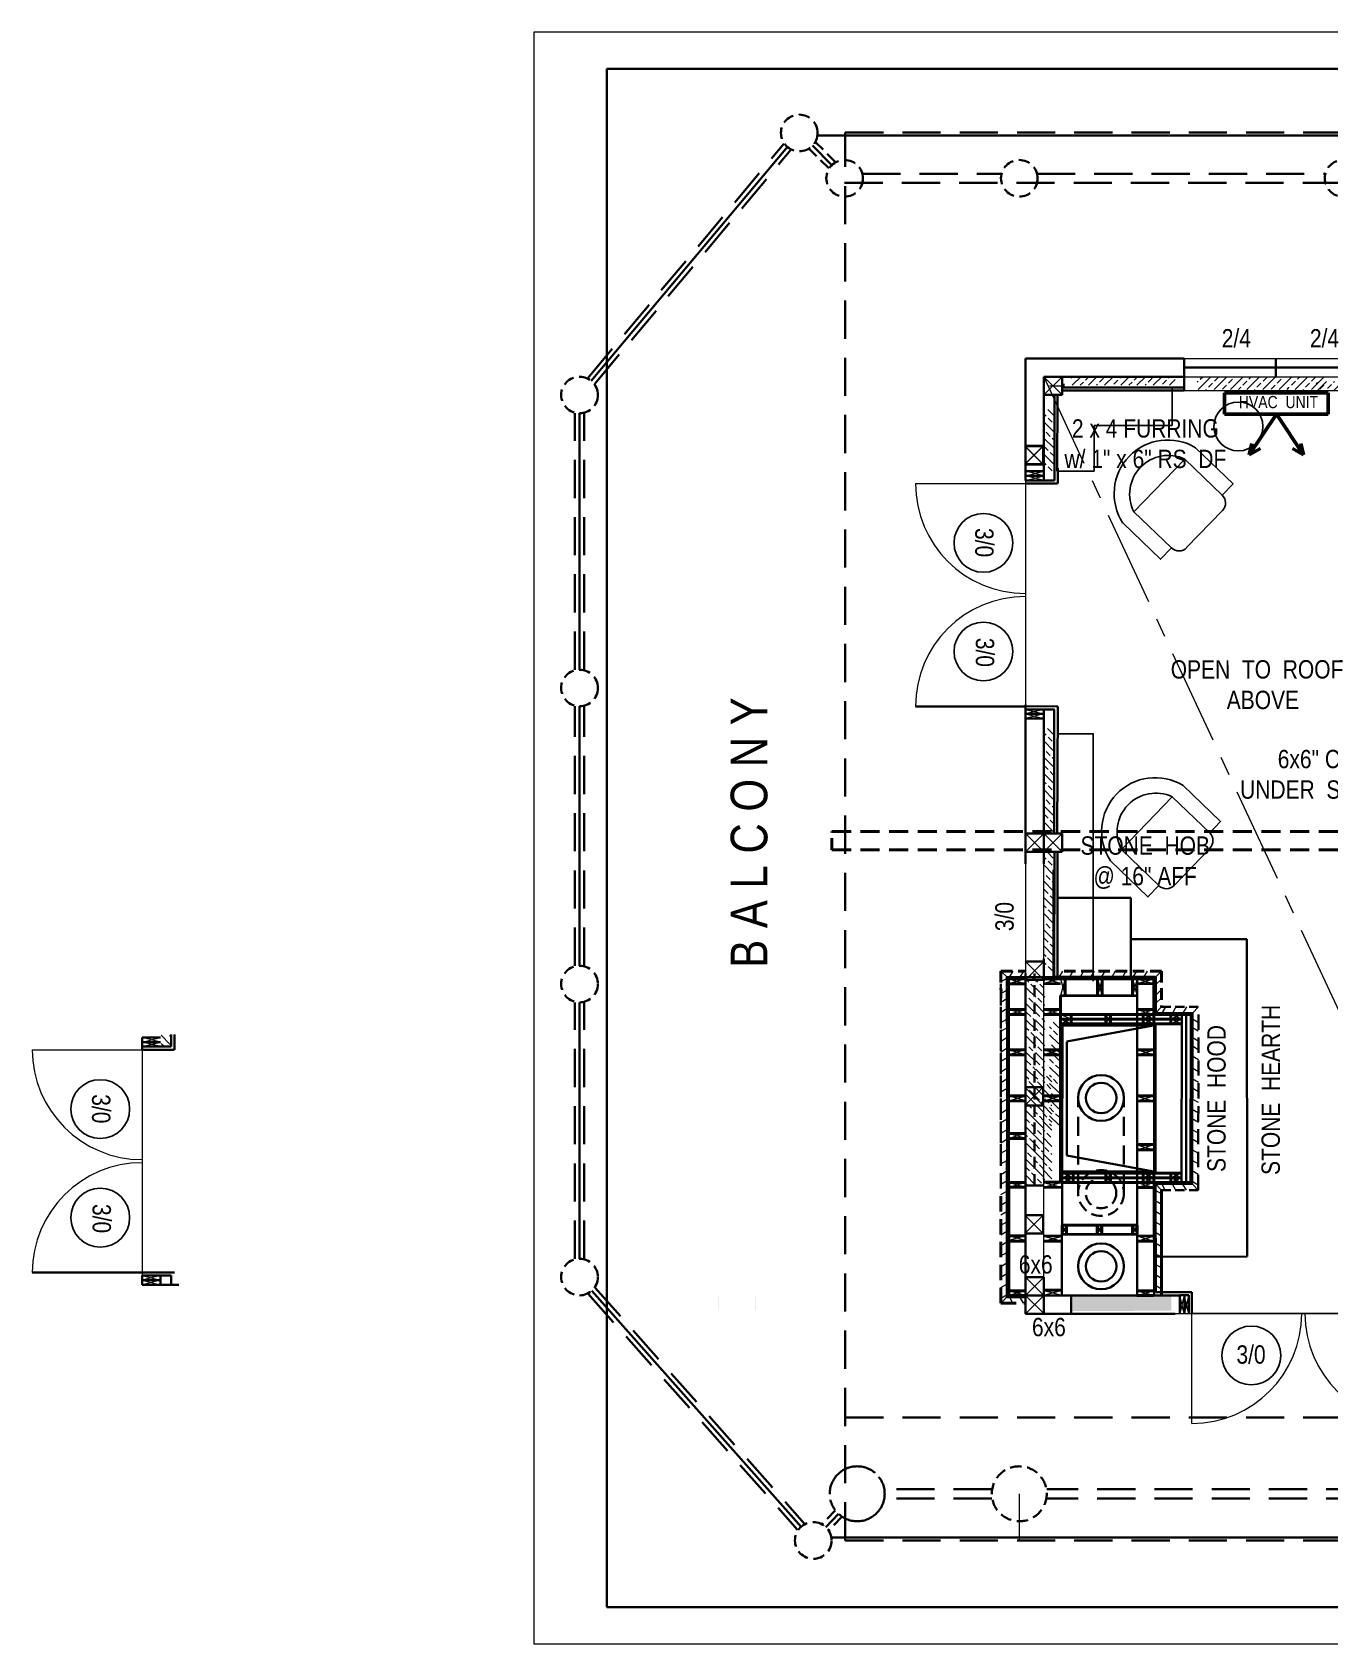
# Model space of a CAD drawing. Header units: inches. Extents: x 0 to 15350, y -6 to 2753.
# Drawn here: x 6958 to 7383, y 1246 to 1774 of the extents above; entities that cross this region are included whole.
import ezdxf

# ---------------------------------------------------------------- set-up
doc = ezdxf.new("R2010")
doc.units = ezdxf.units.IN
doc.header["$MEASUREMENT"] = 0
doc.linetypes.add('CENTER', pattern=[2, 1.25, -0.25, 0.25, -0.25])
doc.linetypes.add('HIDDEN', pattern=[0.375, 0.25, -0.125])
for name, color, linetype, lineweight in [('BUILT-INS', 36, 'Continuous', 25), ('DOORS', 7, 'Continuous', 60), ('EXISTING CEILING BEAMS', 255, 'HIDDEN', 20), ('FURNITURE', 36, 'Continuous', 25), ('HVAC', 1, 'Continuous', 50), ('MASONRY', 1, 'Continuous', 30), ('NEW  ROUIGH SAWN  BEAMS', 3, 'HIDDEN', 40), ('NEW FRAMING', 6, 'Continuous', 30), ('NEW FRAMMING', 6, 'Continuous', 30), ('ROOF', 7, 'HIDDEN', 30), ('STAIRS', 7, 'Continuous', 20), ('WALL FRAMING', 9, 'CENTER', 30), ('WALLS', 7, 'Continuous', 30), ('WINDOWS', 5, 'Continuous', 30)]:
    doc.layers.add(name, color=color, linetype=linetype, lineweight=lineweight)
for name, color, linetype in [('TEXT', 7, 'Continuous'), ('TEXT80', 9, 'Continuous'), ('TITLE BLOCK', 7, 'Continuous')]:
    doc.layers.add(name, color=color, linetype=linetype)
doc.styles.add('ARCHENT', font='technical.ttf', dxfattribs={"height": 6})

msp = doc.modelspace()

# ---------------------------------------------------------------- hatches: boundary and pattern name
at = {"layer": 'NEW FRAMING', "linetype": 'Continuous', "lineweight": 9, "ltscale": 25}
h = msp.add_hatch(dxfattribs=at)
h.set_pattern_fill('ANSI33', color=256, scale=15, style=0)
h.set_pattern_definition([(45, (2360.5694, 394.9716), (-2.6516504, 2.6516504), []), (45, (2363.221, 394.9716), (-2.6516504, 2.6516504), [1.875, -0.9375])])
h.paths.add_polyline_path([(7298.59, 1661.13), (7298.59, 1658.13), (7332.59, 1658.13), (7332.59, 1661.13)])
h = msp.add_hatch(dxfattribs=at)
h.set_pattern_fill('ANSI33', color=256, scale=15, style=0)
h.set_pattern_definition([(45, (2404.787, 396.599), (-2.6516504, 2.6516504), []), (45, (2407.4385, 396.599), (-2.6516504, 2.6516504), [1.875, -0.9375])])
h.paths.add_polyline_path([(7381.8, 1659.76), (7339.8, 1659.76), (7339.8, 1656.76), (7381.8, 1656.76)])
h.paths.add_polyline_path([(7381.8, 1660.91), (7339.8, 1660.91), (7339.8, 1659.76), (7381.8, 1659.76)])
h = msp.add_hatch(dxfattribs=at)
h.set_pattern_fill('ANSI33', color=256, scale=15, style=0)
h.set_pattern_definition([(45, (2443.792, 396.166), (-2.6516504, 2.6516504), []), (45, (2446.4437, 396.166), (-2.6516504, 2.6516504), [1.875, -0.9375])])
h.paths.add_polyline_path([(7401.34, 1656.32), (7401.34, 1659.32), (7378.81, 1659.32), (7378.81, 1656.32)])
h = msp.add_hatch(dxfattribs=at)
h.set_pattern_fill('ANSI33', color=256, scale=15, angle=90, style=0)
h.set_pattern_definition([(135, (8555.9147, -3321.868), (-2.6516504, -2.6516504), []), (135, (8555.9147, -3319.216), (-2.6516504, -2.6516504), [1.875, -0.9375])])
h.paths.add_polyline_path([(7289.76, 1629.91), (7292.76, 1629.91), (7292.76, 1650.15), (7289.76, 1650.15)])
h = msp.add_hatch(dxfattribs=at)
h.set_pattern_fill('ANSI33', color=256, scale=15, angle=90, style=0)
h.set_pattern_definition([(135, (8555.8597, -3426.424), (-2.6516504, -2.6516504), []), (135, (8555.8597, -3423.7724), (-2.6516504, -2.6516504), [1.875, -0.9375])])
h.paths.add_polyline_path([(7289.7, 1511.59), (7292.7, 1511.59), (7292.7, 1545.59), (7289.7, 1545.59)])
h = msp.add_hatch(dxfattribs=at)
h.set_pattern_fill('ANSI33', color=256, scale=15, angle=90, style=0)
h.set_pattern_definition([(135, (8555.89, -3467.057), (-2.6516504, -2.6516504), []), (135, (8555.89, -3464.4054), (-2.6516504, -2.6516504), [1.875, -0.9375])])
h.paths.add_polyline_path([(7289.73, 1470.96), (7292.73, 1470.96), (7292.73, 1504.96), (7289.73, 1504.96)])
h = msp.add_hatch(dxfattribs=at)
h.set_pattern_fill('ANSI33', color=256, scale=15, angle=90, style=0)
h.set_pattern_definition([(135, (8555.8656, -3501.5705), (-2.6516504, -2.6516504), []), (135, (8555.8656, -3498.919), (-2.6516504, -2.6516504), [1.875, -0.9375])])
h.paths.add_polyline_path([(7289.71, 1466.14), (7292.71, 1466.14), (7292.71, 1470.45), (7289.71, 1470.45)])
h = msp.add_hatch(dxfattribs=at)
h.set_pattern_fill('ANSI33', color=256, scale=15, angle=90, style=0)
h.set_pattern_definition([(135, (8550.1603, -3507.2784), (-2.6516504, -2.6516504), []), (135, (8550.1603, -3504.6267), (-2.6516504, -2.6516504), [1.875, -0.9375])])
h.paths.add_polyline_path([(7284, 1430.74), (7287, 1430.74), (7287, 1464.74), (7284, 1464.74)])
h = msp.add_hatch(dxfattribs=at)
h.set_pattern_fill('ANSI33', color=256, scale=15, angle=90, style=0)
h.set_pattern_definition([(135, (8553.1603, -3507.2784), (-2.6516504, -2.6516504), []), (135, (8553.1603, -3504.6267), (-2.6516504, -2.6516504), [1.875, -0.9375])])
h.paths.add_polyline_path([(7287, 1430.74), (7290, 1430.74), (7290, 1464.74), (7287, 1464.74)])
h = msp.add_hatch(dxfattribs=at)
h.set_pattern_fill('ANSI33', color=256, scale=15, angle=90, style=0)
h.set_pattern_definition([(135, (8557.6513, -3522.5793), (-2.6516504, -2.6516504), []), (135, (8557.6513, -3519.9276), (-2.6516504, -2.6516504), [1.875, -0.9375])])
h.paths.add_polyline_path([(7291.49, 1415.44), (7294.49, 1415.44), (7294.49, 1449.44), (7291.49, 1449.44)])
h = msp.add_hatch(dxfattribs=at)
h.set_pattern_fill('ANSI33', color=256, scale=15, angle=-90, style=0)
h.set_pattern_definition([(315, (5740.4486, 6385.798), (2.6516504, 2.6516504), []), (315, (5740.4486, 6383.1462), (2.6516504, 2.6516504), [1.875, -0.9375])])
h.paths.add_polyline_path([(7003.61, 1445.41), (7000.61, 1445.41), (7000.61, 1441.4), (7003.61, 1441.4)])
h = msp.add_hatch(dxfattribs=at)
h.set_pattern_fill('ANSI33', color=256, scale=15, angle=90, style=0)
h.set_pattern_definition([(135, (8555.451, -3540.247), (-2.6516504, -2.6516504), []), (135, (8555.451, -3537.5954), (-2.6516504, -2.6516504), [1.875, -0.9375])])
h.paths.add_polyline_path([(7289.29, 1397.77), (7292.29, 1397.77), (7292.29, 1431.77), (7289.29, 1431.77)])
h = msp.add_hatch(dxfattribs=at)
h.set_pattern_fill('ANSI33', color=256, scale=15, angle=90, style=0)
h.set_pattern_definition([(135, (8549.7513, -3541.9985), (-2.6516504, -2.6516504), []), (135, (8549.7513, -3539.347), (-2.6516504, -2.6516504), [1.875, -0.9375])])
h.paths.add_polyline_path([(7286.59, 1396.02), (7289.59, 1396.02), (7289.59, 1430.02), (7286.59, 1430.02)])
h.paths.add_polyline_path([(7283.59, 1396.02), (7286.59, 1396.02), (7286.59, 1430.02), (7283.59, 1430.02)])
at = {"layer": 'WALLS', "linetype": 'Continuous', "lineweight": 20, "ltscale": 20}
h = msp.add_hatch(dxfattribs=at)
h.set_pattern_fill('ZIGZAG', color=6, scale=10, style=0)
h.set_pattern_definition([(360, (7025.4292, 589.9291), (1.25, 1.25), [1.25, -1.25]), (90, (7026.6792, 589.9291), (-1.25, 1.25), [1.25, -1.25])])
h.paths.add_polyline_path([(7299.09, 1359.83), (7299.09, 1354.83), (7319.12, 1354.82), (7319.12, 1359.83)])
h.paths.add_polyline_path([(7183.06, 1359.84), (7183.06, 1354.84), (7183.11, 1354.84), (7183.11, 1359.84)])
h = msp.add_hatch(dxfattribs=at)
h.set_pattern_fill('ZIGZAG', color=6, scale=10, style=0)
h.set_pattern_definition([(360, (7037.6514, 589.9556), (1.25, 1.25), [1.25, -1.25]), (90, (7038.9014, 589.9556), (-1.25, 1.25), [1.25, -1.25])])
h.paths.add_polyline_path([(7195.29, 1359.86), (7195.29, 1354.86), (7195.33, 1354.86), (7195.33, 1359.86)])
h.paths.add_polyline_path([(7315.44, 1359.86), (7315.44, 1354.85), (7331.34, 1354.85), (7331.34, 1359.86)])

# ---------------------------------------------------------------- linework, layer by layer
at = {"layer": 'BUILT-INS', "ltscale": 20}
for p, q in [((7331.59, 1656.91), (7331.59, 1644.91)), ((7331.59, 1644.91), (7306.08, 1644.91)), ((7306.08, 1644.91), (7306.1, 1629.91)), ((7306.1, 1629.91), (7294.02, 1629.91)), ((7293.88, 1543.85), (7305.85, 1543.9)), ((7305.83, 1543.9), (7305.83, 1462.91))]:
    msp.add_line(p, q, dxfattribs=at)
at = {"layer": 'DOORS', "color": 6, "lineweight": 9, "ltscale": 15}
for p, q in [((7247.59, 1625.89), (7283.59, 1625.89)), ((6958.4, 1440.39), (6994.4, 1440.39)), ((7338.11, 1317.97), (7338.11, 1353.97))]:
    msp.add_line(p, q, dxfattribs=at)
at = {"layer": 'DOORS', "color": 6, "linetype": 'Continuous', "lineweight": 9, "ltscale": 25}
for centre, start, end in [((7283.59, 1625.89), 180, 270), ((7283.59, 1552.89), 90.0001, 180), ((6994.4, 1440.39), 180, 270), ((6994.4, 1367.39), 90.0001, 180), ((7338.11, 1353.97), 270, 0), ((7411.11, 1353.97), 180.0001, 270)]:
    msp.add_arc(centre, 36, start, end, dxfattribs=at)
at = {"layer": 'EXISTING CEILING BEAMS', "color": 6, "linetype": 'Continuous', "lineweight": 9, "ltscale": 25}
for p, q in [((7289.59, 1628.41), (7283.59, 1629.91)), ((7283.59, 1628.41), (7289.59, 1629.91)), ((7289.59, 1626.91), (7283.59, 1628.41)), ((7283.59, 1626.91), (7289.59, 1628.41)), ((7289.58, 1551.91), (7283.58, 1550.41)), ((7283.58, 1551.91), (7289.58, 1550.41)), ((7289.58, 1550.41), (7283.58, 1548.91)), ((7283.58, 1550.41), (7289.58, 1548.91)), ((7000.4, 1442.9), (6994.4, 1444.4)), ((6994.4, 1442.9), (7000.4, 1444.4)), ((7000.4, 1441.4), (6994.4, 1442.9)), ((6994.4, 1441.4), (7000.4, 1442.9)), ((7000.39, 1366.41), (6994.39, 1364.91)), ((6994.39, 1366.41), (7000.39, 1364.91)), ((7000.39, 1364.91), (6994.39, 1363.41)), ((6994.39, 1364.91), (7000.39, 1363.41)), ((7335.61, 1359.97), (7334.11, 1353.97)), ((7335.61, 1353.97), (7334.11, 1359.97)), ((7337.11, 1359.97), (7335.61, 1353.97)), ((7337.11, 1353.97), (7335.61, 1359.97))]:
    msp.add_line(p, q, dxfattribs=at)
at = {"layer": 'FURNITURE', "linetype": 'Continuous', "ltscale": 0.75}
for p, q in [((7319.12, 1616.62), (7335.77, 1633.92)), ((7348.15, 1617.1), (7336.39, 1604.89)), ((7315, 1505.97), (7331.66, 1523.27)), ((7344.04, 1506.45), (7332.28, 1494.24))]:
    msp.add_line(p, q, dxfattribs=at)
for points in [[(7335.76, 1633.92), (7335.76, 1633.92), (7348.04, 1622.09), (7351.61, 1625.8), (7339.33, 1637.62)], [(7319.12, 1616.62), (7319.12, 1616.62), (7331.4, 1604.79), (7327.83, 1601.09), (7315.55, 1612.91)], [(7331.64, 1523.27), (7331.64, 1523.27), (7343.93, 1511.44), (7347.5, 1515.15), (7335.21, 1526.98)], [(7315, 1505.97), (7315, 1505.97), (7327.29, 1494.15), (7323.72, 1490.44), (7311.43, 1502.27)]]:
    msp.add_lwpolyline(points, dxfattribs=at)
at = {"layer": 'FURNITURE', "linetype": 'Continuous', "ltscale": 15}
msp.add_circle((7353.34, 1644.6), 8, dxfattribs=at)
at = {"layer": 'FURNITURE', "linetype": 'Continuous', "ltscale": 0.75}
for centre, radius, start, end in [((7330.22, 1622.59), 17.58, 58.7663, 213.4056), ((7330.41, 1622.42), 12.69, 65.0105, 207.1613), ((7345.59, 1619.55), 3.53, 316.0859, 46.0859), ((7333.85, 1607.34), 3.53, 226.0859, 316.0859), ((7326.11, 1511.95), 17.58, 58.7663, 213.4056), ((7326.3, 1511.77), 12.69, 65.0105, 207.1613), ((7341.48, 1508.9), 3.53, 316.0859, 46.0859), ((7329.74, 1496.69), 3.53, 226.0859, 316.0859)]:
    msp.add_arc(centre, radius, start, end, dxfattribs=at)
at = {"layer": 'HVAC', "ltscale": 15}
for p, q in [((7348.77, 1655.64), (7348.76, 1648.64)), ((7382.77, 1655.63), (7382.76, 1648.63))]:
    msp.add_line(p, q, dxfattribs=at)
at = {"layer": 'HVAC', "ltscale": 25}
for p, q in [((7382.77, 1655.63), (7348.77, 1655.64)), ((7382.76, 1648.63), (7348.76, 1648.64)), ((7365.76, 1648.63), (7356.83, 1635.27)), ((7365.76, 1648.63), (7374.7, 1635.27)), ((7357.74, 1639.02), (7356.83, 1635.27)), ((7356.83, 1635.27), (7360.52, 1637.43)), ((7374.7, 1635.27), (7371.01, 1637.43)), ((7373.78, 1639.02), (7374.7, 1635.27))]:
    msp.add_line(p, q, dxfattribs=at)
at = {"layer": 'MASONRY', "color": 1, "linetype": 'Continuous', "lineweight": 30, "ltscale": 15}
for p, q in [((7318.08, 1490.15), (7294.08, 1490.15)), ((7356.08, 1476.63), (7318.08, 1476.63)), ((7356.17, 1372.63), (7325.74, 1372.58))]:
    msp.add_line(p, q, dxfattribs=at)
at = {"layer": 'MASONRY', "color": 1, "linetype": 'Continuous', "lineweight": 30, "ltscale": 20}
for p, q in [((7318.08, 1490.15), (7318.08, 1464.15)), ((7356.08, 1476.63), (7356.17, 1372.63))]:
    msp.add_line(p, q, dxfattribs=at)
at = {"layer": 'MASONRY', "linetype": 'HIDDEN', "lineweight": 30, "ltscale": 20}
for p, q in [((7275.57, 1404.43), (7275.59, 1466.14)), ((7275.56, 1394.9), (7275.6, 1459.59)), ((7340.2, 1394.4), (7340.23, 1454.4))]:
    msp.add_line(p, q, dxfattribs=at)
at = {"layer": 'MASONRY', "color": 6, "linetype": 'Continuous', "lineweight": 9, "ltscale": 20}
for p, q in [((7275.59, 1466.14), (7277.59, 1464.14)), ((7275.55, 1443.2), (7277.55, 1444.36))]:
    msp.add_line(p, q, dxfattribs=at)
at = {"layer": 'MASONRY', "linetype": 'HIDDEN', "lineweight": 40, "ltscale": 15}
for p, q in [((7275.59, 1466.14), (7283.57, 1466.14)), ((7275.59, 1466.14), (7275.6, 1459.59)), ((7328.14, 1466.15), (7293.83, 1466.15)), ((7328.14, 1466.15), (7328.17, 1454.4))]:
    msp.add_line(p, q, dxfattribs=at)
at = {"layer": 'MASONRY', "linetype": 'HIDDEN', "lineweight": 9, "ltscale": 20}
for p, q in [((7275.59, 1466.14), (7277.59, 1464.14)), ((7275.6, 1462.72), (7277.6, 1463.87)), ((7279.47, 1466.15), (7278.32, 1464.15)), ((7282.94, 1466.15), (7281.78, 1464.15)), ((7295.71, 1466.15), (7294.55, 1464.15)), ((7295.72, 1466.15), (7294.56, 1464.15)), ((7299.17, 1466.15), (7298.02, 1464.15)), ((7302.64, 1466.15), (7301.48, 1464.15)), ((7306.1, 1466.15), (7304.95, 1464.15)), ((7309.57, 1466.15), (7308.41, 1464.15)), ((7313.03, 1466.15), (7311.88, 1464.15)), ((7316.49, 1466.15), (7315.34, 1464.15)), ((7275.57, 1458.82), (7277.5, 1459.93)), ((7275.54, 1452.73), (7277.54, 1453.89)), ((7275.57, 1456.02), (7277.5, 1457.14)), ((7275.57, 1449.28), (7277.49, 1450.4)), ((7275.57, 1446.49), (7277.5, 1447.6)), ((7275.53, 1443.19), (7277.53, 1444.35)), ((7275.52, 1436.6), (7277.62, 1437.81)), ((7275.53, 1439.73), (7277.53, 1440.88)), ((7275.54, 1433.14), (7277.54, 1434.3)), ((7275.53, 1426.55), (7277.62, 1427.76)), ((7275.54, 1429.68), (7277.54, 1430.83)), ((7275.54, 1423.09), (7277.54, 1424.25)), ((7275.54, 1419.63), (7277.54, 1420.78)), ((7275.53, 1416.5), (7277.62, 1417.71)), ((7275.52, 1409.9), (7277.54, 1411.07)), ((7275.53, 1413.03), (7277.53, 1414.19)), ((7275.55, 1406.45), (7277.55, 1407.61)), ((7275.55, 1402.99), (7277.55, 1404.14)), ((7275.55, 1399.53), (7277.55, 1400.68)), ((7275.54, 1396.39), (7277.63, 1397.6)), ((7275.55, 1392.94), (7277.55, 1394.09)), ((7275.55, 1389.48), (7277.55, 1390.63)), ((7275.54, 1386.34), (7277.63, 1387.55)), ((7275.54, 1382.88), (7277.54, 1384.03)), ((7275.53, 1379.75), (7277.56, 1380.92)), ((7275.56, 1376.3), (7277.56, 1377.46)), ((7275.56, 1372.84), (7277.56, 1373.99)), ((7275.56, 1369.37), (7277.56, 1370.53)), ((7275.55, 1365.9), (7277.55, 1367.06)), ((7275.55, 1362.44), (7277.55, 1363.59)), ((7275.59, 1359), (7277.59, 1360.15)), ((7275.62, 1357.38), (7277.5, 1359.41))]:
    msp.add_line(p, q, dxfattribs=at)
at = {"layer": 'MASONRY', "linetype": 'Continuous', "lineweight": 9, "ltscale": 20}
for p, q in [((7319.96, 1466.15), (7318.8, 1464.15)), ((7323.42, 1466.15), (7322.27, 1464.15)), ((7328.1, 1463.5), (7326.08, 1461.5)), ((7328.14, 1466.15), (7326.14, 1464.15)), ((7328.16, 1460.13), (7326.14, 1458.13)), ((7328.24, 1457.53), (7326.21, 1455.53)), ((7328.17, 1454.4), (7326.16, 1452.4)), ((7329.41, 1454.4), (7328.25, 1452.4)), ((7332.87, 1454.4), (7331.72, 1452.4)), ((7336.34, 1454.4), (7335.18, 1452.4)), ((7340.24, 1454.4), (7338.27, 1452.4)), ((7340.19, 1449.28), (7338.27, 1450.4)), ((7340.19, 1446.49), (7338.27, 1447.6)), ((7340.21, 1443.2), (7338.21, 1444.36)), ((7340.21, 1440.4), (7338.28, 1441.52)), ((7340.23, 1437.12), (7338.23, 1438.28)), ((7340.22, 1433.14), (7338.22, 1434.3)), ((7340.24, 1426.55), (7338.14, 1427.75)), ((7340.22, 1429.68), (7338.22, 1430.83)), ((7340.22, 1423.09), (7338.22, 1424.25)), ((7340.22, 1419.63), (7338.22, 1420.78)), ((7340.23, 1416.5), (7338.14, 1417.7)), ((7340.24, 1409.9), (7338.22, 1411.07)), ((7340.23, 1413.03), (7338.23, 1414.19)), ((7340.21, 1406.45), (7338.21, 1407.61)), ((7340.21, 1402.99), (7338.21, 1404.14)), ((7340.21, 1399.53), (7338.21, 1400.68)), ((7328.16, 1394.41), (7326.16, 1396.41)), ((7328.16, 1393.16), (7326.16, 1394.31)), ((7329.39, 1394.41), (7328.24, 1396.41)), ((7332.86, 1394.4), (7331.71, 1396.4)), ((7336.32, 1394.4), (7335.17, 1396.4)), ((7340.2, 1394.4), (7338.2, 1396.44)), ((7340.21, 1396.07), (7338.21, 1397.22)), ((7328.16, 1389.69), (7326.16, 1390.85)), ((7328.16, 1386.23), (7326.16, 1387.38)), ((7328.16, 1382.76), (7326.16, 1383.92)), ((7328.16, 1379.31), (7326.16, 1380.46)), ((7328.16, 1375.84), (7326.16, 1377)), ((7328.16, 1372.38), (7326.16, 1373.53)), ((7328.16, 1368.91), (7326.16, 1370.07)), ((7328.16, 1365.45), (7326.16, 1366.6)), ((7328.16, 1361.99), (7326.16, 1363.14)), ((7279.48, 1357.38), (7278.33, 1359.38)), ((7282.95, 1357.38), (7281.8, 1359.38))]:
    msp.add_line(p, q, dxfattribs=at)
at = {"layer": 'MASONRY', "linetype": 'HIDDEN', "lineweight": 30, "ltscale": 12}
for p, q in [((7328.17, 1454.4), (7340.24, 1454.4)), ((7328.16, 1394.41), (7340.2, 1394.4))]:
    msp.add_line(p, q, dxfattribs=at)
at = {"layer": 'MASONRY', "linetype": 'HIDDEN', "lineweight": 40, "ltscale": 20}
for q in [(7275.59, 1394.84), (7283.59, 1357.41)]:
    msp.add_line((7275.59, 1357.41), q, dxfattribs=at)
at = {"layer": 'MASONRY', "color": 6, "linetype": 'Continuous', "lineweight": 40, "ltscale": 15}
msp.add_line((7278.11, 1359.91), (7278.13, 1396.91), dxfattribs=at)
at = {"layer": 'MASONRY', "linetype": 'Continuous', "lineweight": 40, "ltscale": 15}
msp.add_line((7328.16, 1360.05), (7328.16, 1394.41), dxfattribs=at)
at = {"layer": 'NEW  ROUIGH SAWN  BEAMS', "color": 3, "ltscale": 25}
for p, q in [((7220.24, 1511.93), (7427.98, 1511.85)), ((7220.24, 1505.91), (7427.64, 1505.9))]:
    msp.add_line(p, q, dxfattribs=at)
at = {"layer": 'NEW  ROUIGH SAWN  BEAMS', "color": 3, "ltscale": 15}
msp.add_line((7220.24, 1505.92), (7220.24, 1511.92), dxfattribs=at)
at = {"layer": 'NEW FRAMING', "color": 7, "ltscale": 15}
for p, q in [((7294.06, 1654.91), (7294.02, 1629.91)), ((7295.59, 1656.41), (7335.59, 1656.41)), ((7294.16, 1552.9), (7294.03, 1511.27)), ((7294.09, 1505.27), (7294.06, 1464.15)), ((7338.2, 1396.44), (7338.27, 1452.4)), ((7295.7, 1448.4), (7295.63, 1400.44))]:
    msp.add_line(p, q, dxfattribs=at)
at = {"layer": 'NEW FRAMING', "ltscale": 15}
for p, q in [((7295.59, 1657.41), (7335.59, 1657.41)), ((7293.08, 1626.9), (7293.08, 1630.91)), ((7283.59, 1552.89), (7247.59, 1552.89)), ((7293.02, 1551.91), (7293.03, 1511.27)), ((7293.02, 1548.91), (7293.02, 1551.91)), ((7278.19, 1396.9), (7278.11, 1463.56)), ((7003.89, 1441.4), (7003.89, 1445.41)), ((7295.63, 1399.94), (7295.57, 1359.96)), ((6994.4, 1367.39), (6958.4, 1367.39)), ((7003.83, 1363.41), (7003.83, 1366.41)), ((7332.59, 1359.91), (7295.59, 1359.91)), ((7334.11, 1359.91), (7295.6, 1359.91))]:
    msp.add_line(p, q, dxfattribs=at)
at = {"layer": 'NEW FRAMING', "color": 7, "lineweight": 20, "ltscale": 15}
msp.add_line((7335.59, 1656.41), (7395.59, 1656.41), dxfattribs=at)
at = {"layer": 'NEW FRAMING', "color": 6, "ltscale": 15}
for p, q in [((7289.59, 1629.91), (7283.59, 1629.91)), ((7289.59, 1628.41), (7283.59, 1628.41)), ((7289.59, 1626.91), (7283.59, 1626.91)), ((7289.58, 1551.91), (7283.58, 1551.91)), ((7289.58, 1550.41), (7283.58, 1550.41)), ((7289.58, 1548.91), (7283.58, 1548.91)), ((7293.08, 1551.91), (7289.58, 1551.91)), ((7293.09, 1505.27), (7293.05, 1464.13)), ((7334.7, 1396.9), (7334.77, 1451.9)), ((7336.2, 1396.9), (7336.27, 1451.9)), ((7337.7, 1396.9), (7337.77, 1451.9)), ((7000.4, 1444.4), (6994.4, 1444.4)), ((7000.4, 1442.9), (6994.4, 1442.9)), ((7000.4, 1441.4), (6994.4, 1441.4)), ((7000.39, 1366.41), (6994.39, 1366.41)), ((7000.39, 1364.91), (6994.39, 1364.91)), ((7000.39, 1363.41), (6994.39, 1363.41)), ((7003.89, 1366.41), (7000.39, 1366.41)), ((7334.11, 1359.97), (7334.11, 1353.97)), ((7335.63, 1359.9), (7335.63, 1353.9)), ((7337.11, 1359.97), (7337.11, 1353.97))]:
    msp.add_line(p, q, dxfattribs=at)
at = {"layer": 'NEW FRAMING', "ltscale": 25}
for p, q in [((7289.58, 1626.91), (7293.08, 1626.9)), ((7000.39, 1441.4), (7003.89, 1441.4))]:
    msp.add_line(p, q, dxfattribs=at)
at = {"layer": 'NEW FRAMING', "color": 7, "linetype": 'Continuous', "lineweight": 40, "ltscale": 25}
for p, q in [((7277.61, 1464.14), (7277.61, 1448.9)), ((7326.14, 1464.15), (7326.14, 1452.4))]:
    msp.add_line(p, q, dxfattribs=at)
at = {"layer": 'NEW FRAMING', "linetype": 'Continuous', "lineweight": 40, "ltscale": 15}
for p, q in [((7278.1, 1463.56), (7283.57, 1463.57)), ((7325.62, 1463.57), (7289.61, 1463.65)), ((7296.61, 1463.7), (7296.61, 1458.18)), ((7307.19, 1463.61), (7307.2, 1458.05)), ((7308.69, 1463.61), (7308.69, 1458.04)), ((7318.69, 1463.59), (7318.69, 1458.09)), ((7325.64, 1463.57), (7325.64, 1448.9)), ((7278.11, 1462.03), (7283.56, 1462.03)), ((7289.63, 1462.03), (7295.12, 1462.04)), ((7320.18, 1458.08), (7295.1, 1458.14)), ((7295.1, 1458.14), (7295.11, 1448.9)), ((7325.62, 1462.03), (7320.17, 1462.04)), ((7278.13, 1453.54), (7283.6, 1453.55)), ((7289.6, 1453.55), (7295.06, 1453.55)), ((7325.63, 1453.54), (7320.16, 1453.55)), ((7278.12, 1451.9), (7283.6, 1451.91)), ((7289.6, 1451.9), (7295.08, 1451.91)), ((7337.77, 1451.9), (7295.08, 1451.91)), ((7295.11, 1450.4), (7298.61, 1450.4)), ((7298.61, 1451.9), (7298.61, 1448.9)), ((7309.93, 1451.91), (7309.93, 1448.9)), ((7311.43, 1451.91), (7311.43, 1448.9)), ((7325.63, 1451.9), (7320.14, 1451.9)), ((7322.15, 1451.89), (7322.15, 1450.4)), ((7322.15, 1450.39), (7322.15, 1448.9)), ((7331.26, 1451.89), (7331.26, 1450.4)), ((7331.26, 1450.39), (7331.26, 1448.9)), ((7278.01, 1438.74), (7283.5, 1438.75)), ((7278.03, 1440.34), (7283.5, 1440.35)), ((7289.49, 1438.74), (7294.98, 1438.74)), ((7289.51, 1440.34), (7294.98, 1440.34)), ((7325.73, 1440.34), (7320.26, 1440.34)), ((7325.75, 1438.74), (7320.26, 1438.74)), ((7278.09, 1425.24), (7283.57, 1425.25)), ((7278.09, 1423.59), (7283.58, 1423.6)), ((7289.57, 1425.24), (7295.04, 1425.24)), ((7289.57, 1423.59), (7295.06, 1423.6)), ((7325.66, 1423.59), (7320.17, 1423.6)), ((7325.66, 1425.24), (7320.19, 1425.24)), ((7278.12, 1412.97), (7283.59, 1412.97)), ((7278.12, 1411.32), (7283.61, 1411.33)), ((7325.65, 1407.64), (7320.15, 1407.64)), ((7325.65, 1409.29), (7320.17, 1409.29)), ((7299.2, 1396.94), (7299.2, 1399.94)), ((7309.92, 1396.91), (7309.92, 1399.93)), ((7311.42, 1396.91), (7311.42, 1399.92)), ((7322.14, 1398.42), (7322.14, 1399.91)), ((7325.68, 1398.42), (7325.69, 1399.91)), ((7331.21, 1398.41), (7331.22, 1399.91)), ((7278.11, 1395.36), (7283.58, 1395.37)), ((7278.13, 1396.91), (7283.61, 1396.91)), ((7295.62, 1395.31), (7289.59, 1395.32)), ((7295.62, 1396.96), (7289.61, 1396.97)), ((7334.7, 1398.4), (7295.69, 1398.44)), ((7337.7, 1396.9), (7295.69, 1396.94)), ((7295.7, 1398.44), (7299.2, 1398.44)), ((7325.63, 1396.91), (7320.14, 1396.91)), ((7325.63, 1395.26), (7320.16, 1395.26)), ((7322.14, 1396.92), (7322.14, 1398.41)), ((7325.68, 1396.92), (7325.68, 1398.41)), ((7331.2, 1398.4), (7334.7, 1398.4)), ((7331.21, 1396.91), (7331.21, 1398.4)), ((7283.59, 1379.37), (7278.16, 1379.37)), ((7295.63, 1379.36), (7289.61, 1379.37)), ((7295.6, 1382.96), (7295.6, 1379.95)), ((7320.16, 1379.9), (7295.67, 1379.93)), ((7320.17, 1382.92), (7295.69, 1382.94)), ((7297.1, 1382.96), (7297.1, 1379.95)), ((7307.13, 1382.94), (7307.13, 1379.93)), ((7308.63, 1382.94), (7308.63, 1379.93)), ((7318.67, 1382.94), (7318.67, 1379.93)), ((7325.62, 1379.36), (7320.16, 1379.37)), ((7320.17, 1382.94), (7320.17, 1379.93)), ((7283.59, 1377.72), (7278.12, 1377.72)), ((7295.6, 1377.71), (7289.58, 1377.72)), ((7325.58, 1377.71), (7320.16, 1377.72)), ((7278.11, 1359.91), (7283.67, 1359.92)), ((7278.18, 1361.39), (7283.59, 1361.39)), ((7295.61, 1361.6), (7289.6, 1361.61)), ((7325.57, 1359.91), (7320.08, 1359.92)), ((7325.78, 1361.39), (7320.16, 1361.39))]:
    msp.add_line(p, q, dxfattribs=at)
at = {"layer": 'NEW FRAMING', "linetype": 'HIDDEN', "ltscale": 15}
msp.add_line((7286.59, 1395.91), (7286.59, 1465.36), dxfattribs=at)
at = {"layer": 'NEW FRAMING', "color": 7, "linetype": 'Continuous', "lineweight": 40, "ltscale": 15}
for p, q in [((7326.14, 1464.15), (7293.05, 1464.15)), ((7326.24, 1448.4), (7295.09, 1448.4)), ((7325.74, 1448.85), (7295.11, 1448.9)), ((7325.7, 1400.4), (7295.63, 1400.44)), ((7277.5, 1359.41), (7283.59, 1359.42))]:
    msp.add_line(p, q, dxfattribs=at)
at = {"layer": 'NEW FRAMING', "color": 6, "linetype": 'Continuous', "lineweight": 40, "ltscale": 25}
msp.add_line((7295.11, 1448.9), (7295.05, 1396.96), dxfattribs=at)
at = {"layer": 'NEW FRAMING', "color": 6, "linetype": 'Continuous', "lineweight": 40, "ltscale": 15}
for p, q in [((7334.77, 1450.4), (7295.7, 1450.4)), ((7334.75, 1448.9), (7295.7, 1448.9)), ((7331.75, 1450.4), (7334.77, 1450.4)), ((7334.7, 1399.9), (7295.7, 1399.94))]:
    msp.add_line(p, q, dxfattribs=at)
at = {"layer": 'NEW FRAMING', "color": 7, "lineweight": 30, "ltscale": 15}
for p in [(7326.28, 1360.96), (7338.11, 1353.97)]:
    msp.add_line(p, (7338.11, 1360.95), dxfattribs=at)
at = {"layer": 'NEW FRAMMING', "color": 6, "linetype": 'Continuous', "ltscale": 25}
for p, q in [((7293.09, 1654.91), (7293.09, 1629.91)), ((7320.16, 1359.92), (7320.18, 1463.58)), ((7283.59, 1359.92), (7283.57, 1457.85))]:
    msp.add_line(p, q, dxfattribs=at)
at = {"layer": 'NEW FRAMMING', "color": 0, "ltscale": 15}
for p, q in [((7294.16, 1625.9), (7294.16, 1630.91)), ((7294.07, 1625.9), (7283.58, 1625.91))]:
    msp.add_line(p, q, dxfattribs=at)
at = {"layer": 'NEW FRAMMING', "color": 7, "ltscale": 15}
msp.add_line((7283.59, 1552.91), (7294.16, 1552.9), dxfattribs=at)
at = {"layer": 'NEW FRAMMING', "linetype": 'Continuous', "lineweight": 9, "ltscale": 25}
for p, q in [((7283.55, 1463.58), (7278.11, 1462.03)), ((7283.56, 1462.03), (7278.11, 1463.56)), ((7295.12, 1462.04), (7289.63, 1463.68)), ((7295.11, 1463.64), (7289.63, 1462.04)), ((7320.17, 1462.04), (7325.62, 1463.57)), ((7320.18, 1463.58), (7325.62, 1462.03)), ((7283.6, 1451.91), (7278.12, 1453.55)), ((7283.6, 1453.51), (7278.12, 1451.9)), ((7295.08, 1451.91), (7289.6, 1453.55)), ((7295.08, 1453.51), (7289.6, 1451.9)), ((7320.14, 1451.9), (7325.63, 1453.54)), ((7320.18, 1453.55), (7325.63, 1451.9)), ((7283.5, 1438.75), (7278.01, 1440.39)), ((7283.5, 1440.35), (7278.01, 1438.74)), ((7294.98, 1438.74), (7289.49, 1440.39)), ((7294.98, 1440.34), (7289.49, 1438.74)), ((7320.26, 1438.74), (7325.75, 1440.39)), ((7320.26, 1440.34), (7325.75, 1438.74)), ((7283.58, 1423.6), (7278.09, 1425.24)), ((7283.58, 1425.2), (7278.09, 1423.59)), ((7295.06, 1423.6), (7289.57, 1425.24)), ((7295.06, 1425.2), (7289.57, 1423.59)), ((7320.17, 1423.6), (7325.66, 1425.24)), ((7320.17, 1425.2), (7325.66, 1423.59)), ((7283.61, 1411.33), (7278.12, 1412.97)), ((7283.61, 1412.93), (7278.12, 1411.32)), ((7320.15, 1407.64), (7325.65, 1409.29)), ((7320.16, 1409.24), (7325.65, 1407.64)), ((7283.61, 1396.91), (7278.13, 1395.26)), ((7283.61, 1395.31), (7278.13, 1396.91)), ((7289.59, 1395.32), (7295.62, 1396.96)), ((7289.59, 1396.92), (7295.62, 1395.31)), ((7320.14, 1396.91), (7325.63, 1395.26)), ((7320.14, 1395.31), (7325.63, 1396.91)), ((7283.61, 1379.37), (7278.11, 1377.89)), ((7283.61, 1377.89), (7278.18, 1379.37)), ((7289.58, 1377.72), (7295.6, 1379.36)), ((7289.58, 1379.32), (7295.6, 1377.71)), ((7320.16, 1379.37), (7325.58, 1377.71)), ((7320.16, 1377.72), (7325.58, 1379.36)), ((7283.61, 1361.39), (7278.11, 1359.91)), ((7283.61, 1359.91), (7278.18, 1361.39)), ((7289.59, 1359.96), (7295.61, 1361.6)), ((7289.59, 1361.56), (7295.61, 1359.96)), ((7320.15, 1359.91), (7325.58, 1361.39)), ((7320.15, 1361.39), (7325.78, 1359.91))]:
    msp.add_line(p, q, dxfattribs=at)
at = {"layer": 'NEW FRAMMING', "color": 28, "ltscale": 15}
for p, q in [((7004.98, 1440.4), (7004.98, 1445.4)), ((7004.89, 1440.4), (6994.39, 1440.4)), ((6994.4, 1367.41), (7000.4, 1367.41))]:
    msp.add_line(p, q, dxfattribs=at)
at = {"layer": 'NEW FRAMMING', "color": 6, "linetype": 'HIDDEN', "ltscale": 25}
for p, q in [((7300.85, 1393.45), (7300.87, 1424.58)), ((7315.86, 1393.43), (7315.87, 1424.58))]:
    msp.add_line(p, q, dxfattribs=at)
at = {"layer": 'NEW FRAMMING', "color": 28, "ltscale": 25}
msp.add_line((7000.4, 1367.41), (7004.98, 1367.4), dxfattribs=at)
at = {"layer": 'ROOF', "linetype": 'HIDDEN', "ltscale": 50}
for p, q in [((7140.29, 1660.47), (7204.5, 1737.16)), ((7224.59, 1740.91), (7787.59, 1740.91)), ((7142.59, 1658.55), (7206.8, 1735.24)), ((7220.25, 1730.25), (7213.89, 1736.61)), ((7230.21, 1727.41), (7275.78, 1727.41)), ((7287.4, 1727.41), (7381.78, 1727.41)), ((7224.4, 1724.41), (7735.78, 1724.41)), ((7136.09, 1564.91), (7136.09, 1648.91)), ((7139.09, 1564.91), (7139.09, 1648.91)), ((7136.09, 1467.91), (7136.09, 1552.91)), ((7139.09, 1467.91), (7139.09, 1552.91)), ((7224.59, 1319.91), (7787.59, 1319.91)), ((7272.59, 1296.41), (7237.51, 1296.41)), ((7394.59, 1296.41), (7290.59, 1296.41)), ((7272.59, 1293.41), (7237.51, 1293.41)), ((7394.59, 1293.41), (7290.59, 1293.41))]:
    msp.add_line(p, q, dxfattribs=at)
at = {"layer": 'ROOF', "linetype": 'HIDDEN', "ltscale": 15}
for p, q in [((7221.31, 1731.31), (7214.95, 1737.68)), ((7219.19, 1729.19), (7212.83, 1735.55))]:
    msp.add_line(p, q, dxfattribs=at)
at = {"layer": 'ROOF', "linetype": 'Continuous', "ltscale": 50}
for p, q in [((7215.55, 1739.91), (7757.59, 1739.91)), ((7141.44, 1659.51), (7205.65, 1736.2)), ((7137.59, 1564.91), (7137.59, 1648.91)), ((7137.59, 1467.91), (7137.59, 1552.91)), ((7220.04, 1280.61), (7757.59, 1280.61))]:
    msp.add_line(p, q, dxfattribs=at)
at = {"layer": 'ROOF', "color": 7, "linetype": 'HIDDEN', "ltscale": 50}
for p, q in [((7224.59, 1279.61), (7224.59, 1740.91)), ((7136.09, 1371.91), (7136.09, 1455.91)), ((7139.09, 1371.91), (7139.09, 1455.91)), ((7142.7, 1362.42), (7211.27, 1285.09)), ((7140.45, 1360.43), (7209.02, 1283.1)), ((7224.59, 1279.61), (7787.59, 1279.61))]:
    msp.add_line(p, q, dxfattribs=at)
at = {"layer": 'ROOF', "color": 7, "linetype": 'Continuous', "ltscale": 50}
for p, q in [((7137.59, 1371.91), (7137.59, 1455.91)), ((7141.57, 1361.42), (7210.15, 1284.1))]:
    msp.add_line(p, q, dxfattribs=at)
at = {"layer": 'ROOF', "color": 7, "linetype": 'HIDDEN', "ltscale": 15}
for p, q in [((7221.25, 1289.38), (7217.14, 1285.01)), ((7223.44, 1287.32), (7219.33, 1282.95))]:
    msp.add_line(p, q, dxfattribs=at)
at = {"layer": 'ROOF', "color": 7, "linetype": 'Continuous', "ltscale": 150}
msp.add_line((7222.35, 1288.35), (7218.24, 1283.98), dxfattribs=at)
at = {"layer": 'ROOF', "ltscale": 15}
for centre, radius in [((7209.55, 1740.76), 6), ((7224.4, 1725.91), 6), ((7281.59, 1725.91), 6), ((7387.59, 1725.91), 6), ((7137.59, 1654.91), 6), ((7137.59, 1558.91), 6), ((7137.59, 1461.91), 6), ((7137.59, 1365.91), 6), ((7228.51, 1294.91), 9), ((7281.59, 1294.91), 9), ((7214.13, 1279.61), 6)]:
    msp.add_circle(centre, radius, dxfattribs=at)
at = {"layer": 'STAIRS', "color": 7, "linetype": 'CENTER', "lineweight": 9, "ltscale": 25}
msp.add_line((7289.59, 1660.91), (7429.59, 1359.91), dxfattribs=at)
at = {"layer": 'TEXT', "color": 6, "linetype": 'Continuous', "ltscale": 15}
for centre in [(7269.85, 1606.45), (7269.85, 1570.87), (6980.66, 1420.95), (6980.66, 1385.36), (7357.55, 1340.23)]:
    msp.add_circle(centre, 9.63, dxfattribs=at)
at = {"layer": 'TEXT', "color": 6, "linetype": 'Continuous', "lineweight": 30, "ltscale": 15}
for centre, radius in [((7308.37, 1424.58), 7.5), ((7308.38, 1424.58), 5), ((7308.37, 1369.43), 7.5), ((7308.37, 1369.43), 5)]:
    msp.add_circle(centre, radius, dxfattribs=at)
at = {"layer": 'TEXT', "color": 6, "linetype": 'HIDDEN', "lineweight": 30, "ltscale": 15}
for radius in [7.5, 5]:
    msp.add_circle((7308.36, 1393.44), radius, dxfattribs=at)
at = {"layer": 'TITLE BLOCK', "color": 7, "linetype": 'Continuous', "lineweight": 0, "ltscale": 0.5}
for p, q in [((7938.58, 1773.76), (7122.59, 1773.76)), ((7122.59, 1773.76), (7122.59, 1245.77)), ((7122.59, 1245.77), (7938.58, 1245.77))]:
    msp.add_line(p, q, dxfattribs=at)
at = {"layer": 'TITLE BLOCK', "color": 7, "linetype": 'Continuous', "lineweight": 30, "ltscale": 0.5}
for p, q in [((7146.59, 1761.76), (7146.59, 1257.77)), ((7926.58, 1761.76), (7146.59, 1761.76)), ((7146.59, 1257.77), (7926.58, 1257.77))]:
    msp.add_line(p, q, dxfattribs=at)
at = {"layer": 'WALL FRAMING', "color": 7, "ltscale": 15}
for p, q in [((7295.59, 1660.91), (7289.59, 1660.91)), ((7283.59, 1505.27), (7283.59, 1511.27)), ((7283.59, 1505.27), (7283.59, 1510.85)), ((7283.59, 1359.91), (7283.59, 1365.91))]:
    msp.add_line(p, q, dxfattribs=at)
at = {"layer": 'WALL FRAMING', "color": 9, "linetype": 'Continuous', "lineweight": 9, "ltscale": 150}
for p, q in [((7291.48, 1657.93), (7296.17, 1657.93)), ((7296.17, 1658.52), (7296.17, 1657.93)), ((7296.17, 1657.93), (7296.17, 1657.34))]:
    msp.add_line(p, q, dxfattribs=at)
at = {"layer": 'WALL FRAMING', "ltscale": 15}
for p, q in [((7289.38, 1638.28), (7283.38, 1638.28)), ((7289.38, 1638.11), (7283.38, 1638.11)), ((7289.38, 1638.11), (7283.38, 1638.11)), ((7289.38, 1632.28), (7289.38, 1638.28)), ((7289.38, 1632.11), (7289.38, 1638.11)), ((7289.38, 1632.11), (7289.38, 1638.11)), ((7289.38, 1632.28), (7283.38, 1632.28)), ((7289.38, 1632.11), (7283.38, 1632.11)), ((7289.38, 1632.11), (7283.38, 1632.11)), ((7224.59, 1504.85), (7224.59, 1510.85)), ((7289.59, 1469.27), (7283.59, 1469.27)), ((7289.59, 1464.14), (7289.59, 1470.14)), ((7293.05, 1464.13), (7283.38, 1464.14)), ((7289.59, 1463.27), (7283.59, 1463.27)), ((7289.38, 1428.15), (7283.38, 1428.15)), ((7289.38, 1422.15), (7289.38, 1428.15)), ((7289.38, 1422.15), (7283.38, 1422.15)), ((7289.38, 1386.17), (7283.38, 1386.17)), ((7289.38, 1380.17), (7289.38, 1386.17)), ((7289.38, 1380.17), (7283.38, 1380.17))]:
    msp.add_line(p, q, dxfattribs=at)
at = {"layer": 'WALL FRAMING', "color": 6, "linetype": 'Continuous', "lineweight": 30, "ltscale": 25}
for p, q in [((7289.59, 1629.91), (7289.61, 1626.91)), ((7283.58, 1548.91), (7283.58, 1551.91)), ((7289.58, 1548.91), (7289.57, 1548.91)), ((7289.58, 1548.91), (7289.58, 1551.91)), ((6994.4, 1444.4), (6994.4, 1440.39)), ((6994.39, 1363.41), (6994.39, 1366.41)), ((7000.39, 1363.41), (7000.39, 1366.41)), ((7000.39, 1363.41), (7000.39, 1363.41)), ((7337.11, 1359.95), (7334.11, 1359.95))]:
    msp.add_line(p, q, dxfattribs=at)
at = {"layer": 'WALL FRAMING', "color": 9, "ltscale": 15}
for p, q in [((7289.59, 1504.85), (7289.59, 1510.85)), ((7289.59, 1504.85), (7289.59, 1510.85)), ((7289.59, 1504.85), (7289.59, 1510.85)), ((7289.59, 1504.85), (7289.59, 1510.85)), ((7290.59, 1353.91), (7283.59, 1353.91))]:
    msp.add_line(p, q, dxfattribs=at)
at = {"layer": 'WALL FRAMING', "color": 6, "linetype": 'Continuous', "lineweight": 9, "ltscale": 25}
for p, q in [((7295.11, 1463.67), (7296.61, 1458.11)), ((7296.61, 1463.67), (7295.12, 1458.11)), ((7307.19, 1463.61), (7308.69, 1458.04)), ((7308.69, 1463.61), (7307.2, 1458.05)), ((7318.69, 1463.59), (7320.18, 1458.08)), ((7320.18, 1463.58), (7318.7, 1458.09)), ((7298.61, 1450.4), (7295.1, 1451.9)), ((7298.61, 1448.9), (7295.11, 1450.4)), ((7298.61, 1450.4), (7295.11, 1448.9)), ((7311.43, 1451.91), (7309.93, 1448.9)), ((7309.93, 1451.91), (7311.43, 1448.9)), ((7325.64, 1450.4), (7322.14, 1451.9)), ((7325.64, 1451.9), (7322.14, 1450.4)), ((7325.64, 1448.9), (7322.14, 1450.4)), ((7325.64, 1450.4), (7322.14, 1448.9)), ((7334.77, 1450.4), (7331.25, 1451.9)), ((7334.77, 1451.9), (7331.25, 1450.4)), ((7334.75, 1448.9), (7331.25, 1450.4)), ((7334.77, 1450.4), (7331.25, 1448.9)), ((7299.2, 1399.94), (7295.7, 1398.44)), ((7299.2, 1398.44), (7295.7, 1399.94)), ((7311.42, 1396.91), (7309.92, 1399.93)), ((7309.92, 1396.91), (7311.42, 1399.92)), ((7325.63, 1399.91), (7322.13, 1398.41)), ((7325.63, 1398.41), (7322.13, 1399.91)), ((7334.7, 1398.4), (7331.2, 1399.91)), ((7334.7, 1399.9), (7331.2, 1398.41)), ((7299.2, 1398.44), (7295.69, 1396.94)), ((7299.2, 1396.94), (7295.69, 1398.44)), ((7325.63, 1398.41), (7322.13, 1396.91)), ((7325.63, 1396.91), (7322.13, 1398.41)), ((7334.7, 1398.4), (7331.2, 1396.9)), ((7334.7, 1396.9), (7331.2, 1398.4)), ((7297.1, 1382.96), (7295.6, 1379.95)), ((7295.6, 1382.96), (7297.1, 1379.95)), ((7308.63, 1382.94), (7307.13, 1379.93)), ((7307.13, 1382.94), (7308.63, 1379.93)), ((7320.17, 1382.94), (7318.67, 1379.93)), ((7318.67, 1382.94), (7320.17, 1379.93))]:
    msp.add_line(p, q, dxfattribs=at)
at = {"layer": 'WALL FRAMING', "linetype": 'Continuous', "ltscale": 15}
for p, q in [((7332.59, 1359.91), (7289.59, 1359.91)), ((7332.6, 1359.91), (7289.6, 1359.91))]:
    msp.add_line(p, q, dxfattribs=at)
at = {"layer": 'WALL FRAMING', "color": 9, "lineweight": 9, "ltscale": 15}
msp.add_line((7281.59, 1294.91), (7281.59, 1279.91), dxfattribs=at)
at = {"layer": 'WALL FRAMING', "color": 9, "ltscale": 15}
msp.add_circle((7228.51, 1294.91), 9, dxfattribs=at)
at = {"layer": 'WALLS', "ltscale": 15}
for p, q in [((7283.59, 1626.91), (7283.59, 1666.91)), ((7283.59, 1666.91), (7335.59, 1666.91)), ((7335.59, 1666.91), (7335.59, 1660.91)), ((7365.59, 1666.91), (7365.59, 1660.91)), ((7289.61, 1626.91), (7289.59, 1660.91)), ((7289.59, 1660.91), (7335.59, 1660.91)), ((7289.59, 1654.91), (7289.59, 1660.91)), ((7295.59, 1654.91), (7295.59, 1660.91)), ((7295.59, 1654.91), (7289.59, 1654.91)), ((7283.59, 1510.85), (7283.58, 1553.41)), ((7289.59, 1510.85), (7289.59, 1548.91)), ((7289.59, 1511.27), (7283.59, 1511.27)), ((7283.59, 1501.32), (7283.59, 1510.85)), ((7295.59, 1511.27), (7289.59, 1511.27)), ((7289.59, 1504.85), (7289.59, 1510.85)), ((7289.6, 1501.32), (7289.59, 1510.85)), ((7289.59, 1504.85), (7289.59, 1510.85)), ((7295.59, 1505.27), (7295.59, 1511.27)), ((7289.59, 1505.27), (7283.59, 1505.27)), ((7295.59, 1505.27), (7289.59, 1505.27)), ((7283.59, 1464.14), (7277.59, 1464.14)), ((7283.59, 1353.91), (7283.59, 1465.32)), ((7338.27, 1452.4), (7326.15, 1452.4)), ((7283.59, 1395.91), (7289.59, 1395.91)), ((7338.2, 1396.44), (7326.17, 1396.44)), ((7006.39, 1363.41), (7000.39, 1363.41)), ((7289.59, 1365.91), (7283.59, 1365.91)), ((7289.59, 1359.91), (7289.59, 1365.91)), ((7289.59, 1359.91), (7283.59, 1359.91)), ((7289.59, 1353.91), (7289.59, 1359.91)), ((7298.59, 1353.91), (7298.59, 1359.91)), ((7332.59, 1353.91), (7283.59, 1353.91)), ((7289.59, 1353.91), (7283.59, 1353.91))]:
    msp.add_line(p, q, dxfattribs=at)
at = {"layer": 'WALLS', "lineweight": 20, "ltscale": 15}
for p, q in [((7335.59, 1666.91), (7395.59, 1666.91)), ((7335.59, 1660.91), (7395.59, 1660.91)), ((7289.59, 1359.91), (7289.6, 1501.32)), ((7402.61, 1353.91), (7332.61, 1353.91)), ((7411.11, 1353.97), (7338.11, 1353.97))]:
    msp.add_line(p, q, dxfattribs=at)
at = {"layer": 'WALLS', "color": 7, "linetype": 'Continuous', "lineweight": 9, "ltscale": 15}
for p, q in [((7289.59, 1660.91), (7295.59, 1654.91)), ((7289.59, 1654.91), (7295.59, 1660.91)), ((7283.59, 1511.27), (7289.59, 1505.27)), ((7283.59, 1505.27), (7289.59, 1511.27)), ((7289.59, 1511.27), (7295.59, 1505.27)), ((7289.59, 1505.27), (7295.59, 1511.27)), ((7283.59, 1365.91), (7289.59, 1359.91)), ((7283.59, 1359.91), (7289.59, 1365.91)), ((7283.59, 1353.91), (7289.59, 1359.91)), ((7283.67, 1359.92), (7289.67, 1353.92))]:
    msp.add_line(p, q, dxfattribs=at)
at = {"layer": 'WALLS', "color": 6, "ltscale": 15}
msp.add_line((7335.59, 1660.91), (7335.59, 1656.41), dxfattribs=at)
at = {"layer": 'WALLS', "linetype": 'Continuous', "lineweight": 9, "ltscale": 15}
for p, q in [((7283.38, 1638.28), (7289.38, 1632.28)), ((7283.38, 1632.28), (7289.38, 1638.28)), ((7283.38, 1638.11), (7289.38, 1632.11)), ((7283.38, 1632.11), (7289.38, 1638.11)), ((7283.38, 1638.11), (7289.38, 1632.11)), ((7283.38, 1632.11), (7289.38, 1638.11)), ((7283.59, 1469.27), (7289.59, 1463.27)), ((7283.59, 1463.27), (7289.59, 1469.27)), ((7283.38, 1428.15), (7289.38, 1422.15)), ((7283.38, 1422.15), (7289.38, 1428.15)), ((7283.38, 1386.17), (7289.38, 1380.17)), ((7283.38, 1380.17), (7289.38, 1386.17))]:
    msp.add_line(p, q, dxfattribs=at)
at = {"layer": 'WALLS', "color": 7, "lineweight": 20, "ltscale": 15}
for p, q in [((7283.59, 1626.91), (7283.57, 1551.91)), ((7283.59, 1501.32), (7283.59, 1465.32)), ((6994.4, 1441.4), (6994.38, 1366.4))]:
    msp.add_line(p, q, dxfattribs=at)
at = {"layer": 'WALLS', "linetype": 'Continuous', "lineweight": 30, "ltscale": 25}
for p, q in [((7277.61, 1448.9), (7277.5, 1359.41)), ((7297.18, 1443.04), (7326.12, 1448.4)), ((7326.24, 1448.4), (7326.2, 1399.91)), ((7297.2, 1443.03), (7297.2, 1405.78)), ((7297.2, 1405.78), (7326.2, 1400.4)), ((7326.17, 1396.44), (7326.28, 1360.96))]:
    msp.add_line(p, q, dxfattribs=at)
at = {"layer": 'WALLS', "color": 6, "linetype": 'Continuous', "lineweight": 30, "ltscale": 25}
for p, q in [((7325.74, 1448.85), (7325.7, 1400.4)), ((7325.67, 1396.91), (7325.78, 1359.91))]:
    msp.add_line(p, q, dxfattribs=at)
at = {"layer": 'WINDOWS', "color": 5, "ltscale": 15}
for p, q in [((7335.59, 1663.91), (7365.59, 1663.91)), ((7365.59, 1663.91), (7395.59, 1663.91)), ((7292.77, 1463.32), (7292.77, 1499.32))]:
    msp.add_line(p, q, dxfattribs=at)

# ---------------------------------------------------------------- texts
at = {"layer": 'HVAC', "insert": (7366.45, 1652.57), "char_height": 4, "width": 360.0625, "attachment_point": 5, "rotation": 0.0328, "style": 'ARCHENT'}
msp.add_mtext('HVAC  UNIT', dxfattribs=at)
at = {"layer": 'TEXT80', "color": 9, "width": 360.0625, "attachment_point": 5, "style": 'ARCHENT'}
for s, insert, char_height, rotation in [('{\\C7;2/4}', (7352.66, 1673.46), 6, 0.0328), ('{\\C7;2/4}', (7381.52, 1673.46), 6, 0.0328), ('{\\C7;OPEN  TO  ROOF\\P  ABOVE }', (7359.44, 1559.97), 6, 0.0328), ('{\\C7;B A L C O N Y}', (7193.18, 1511.54), 12, 90.0328), ('{\\C6;6x6" CORBEL\\C7;\\P\\C6;UNDER  STRINGERS\\C7; }', (7388.06, 1530.6), 6, 0.0328), ('{\\C7;3/0}', (7276.78, 1484.02), 6, 90.0328), ('{\\C7;6x6}', (7286.97, 1370.01), 6, 0.0328), ('{\\C7;6x6}', (7291.28, 1349.5), 6, 0.0328)]:
    msp.add_mtext(s, dxfattribs=dict(at, insert=insert, char_height=char_height, rotation=rotation))
at = {"layer": 'TEXT80', "color": 6, "char_height": 6, "width": 360.0625, "attachment_point": 5, "style": 'ARCHENT'}
for s, insert, rotation in [('2 x 4 FURRING\\Pw/ 1" x 6" RS  DF', (7322.87, 1638.92), 0.0328), ('3/0', (7270.12, 1606.54), 270.0328), ('3/0', (7270.31, 1570.58), 270.0328), ('3/0', (6980.93, 1421.03), 270.0328), ('3/0', (6981.12, 1385.08), 270.0328), ('3/0', (7357.47, 1340.5), 0.0328)]:
    msp.add_mtext(s, dxfattribs=dict(at, insert=insert, rotation=rotation))
at = {"layer": 'TEXT80', "color": 1, "linetype": 'Continuous', "lineweight": 30, "char_height": 6, "width": 360.0625, "attachment_point": 5, "style": 'ARCHENT'}
for s, insert, rotation in [('{\\C7;STONE  HOB\\P@ 16" AFF}', (7322.82, 1501.68), 359.9672), ('{\\C7;STONE  HEARTH}', (7363.96, 1427.24), 89.9672), ('{\\C7;STONE  HOOD}', (7346.19, 1424.42), 89.9672)]:
    msp.add_mtext(s, dxfattribs=dict(at, insert=insert, rotation=rotation))

doc.saveas('drawing.dxf')
